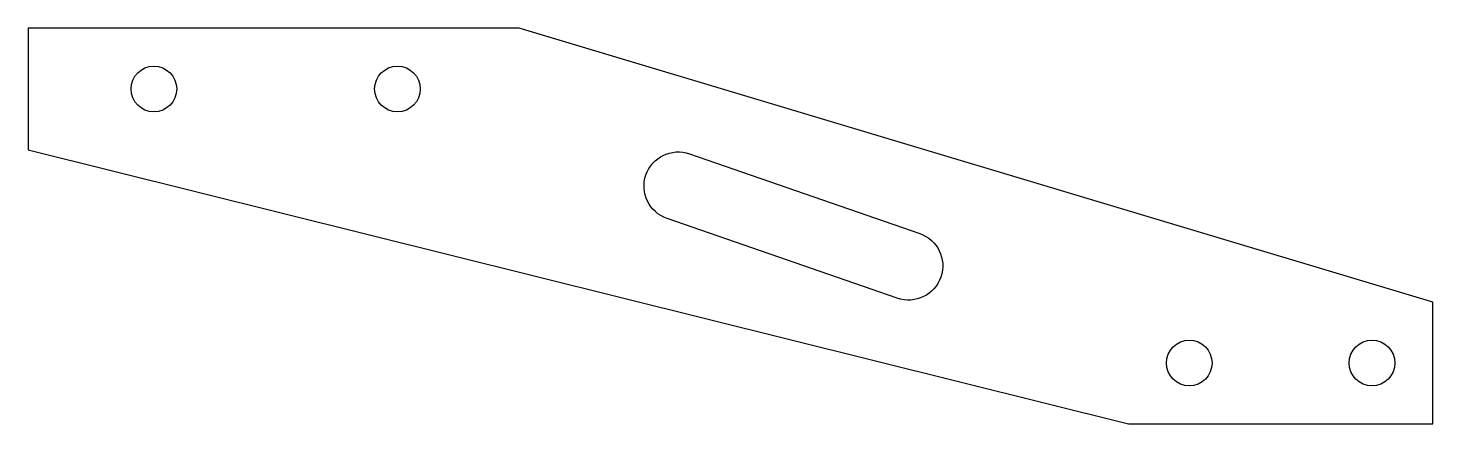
# Model space of a CAD drawing. Header units: millimetres. Extents: x -32.3 to 60, y -23 to 3.
import ezdxf

# ---------------------------------------------------------------- set-up
doc = ezdxf.new("R2010")
doc.units = ezdxf.units.MM

msp = doc.modelspace()

# ---------------------------------------------------------------- linework, layer by layer
msp.add_lwpolyline([(-32.259, 3), (-32.259, -5), (40, -23), (60, -23), (60, -15), (0, 3)], close=True)
msp.add_lwpolyline([(26.296, -10.491, -1), (24.824, -14.743), (9.704, -9.509, -1), (11.176, -5.257)], format="xyb", close=True)
for centre in [(-24, -1), (-8, -1), (44, -19), (56, -19)]:
    msp.add_circle(centre, 1.5)

doc.saveas('drawing.dxf')
